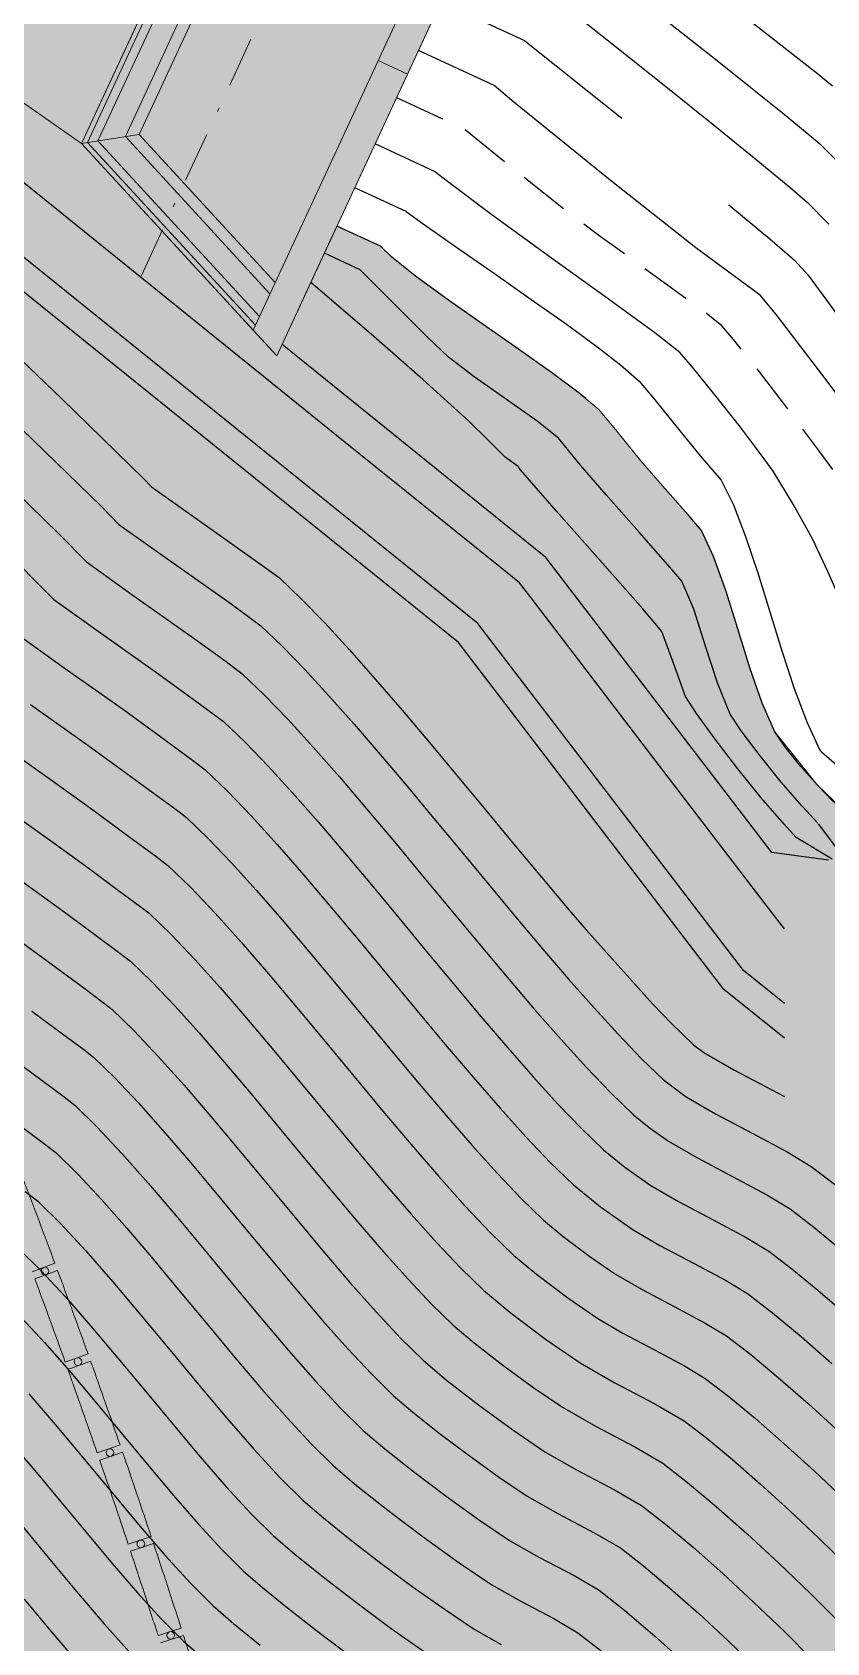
# Model space of a CAD drawing. Header units: millimetres. Extents: x -435 to 63517, y -392 to 109139.
# Drawn here: x 62375.98 to 62395.66, y 108691.19 to 108731.07 of the extents above; entities that cross this region are included whole.
import ezdxf

# ---------------------------------------------------------------- set-up
doc = ezdxf.new("R2010")
doc.units = ezdxf.units.MM
for name, pattern in [('NASCOSTA', [9.525, 6.35, -3.175]), ('TRATTEGGIATA2', [0.375, 0.25, -0.125]), ('TRATTOPUNTO2', [0.5, 0.25, -0.125, 0, -0.125])]:
    doc.linetypes.add(name, pattern=pattern)
for name, color, linetype in [('colore lago', 131, 'Continuous'), ('curve livello 1m', 2, 'Continuous'), ('curve livello 5m', 7, 'Continuous'), ('LIN010CO', 2, 'Continuous'), ('LIN010TR', 2, 'NASCOSTA'), ('LIN018CO', 6, 'Continuous'), ('LIN025CO', 7, 'Continuous'), ('TRATTCOLO-30', 253, 'Continuous'), ('TRATTCOLO-32', 255, 'Continuous')]:
    doc.layers.add(name, color=color, linetype=linetype)
doc.layers.add('Colori bordi', color=5, linetype='Continuous', plot=False)
doc.layers.add('no_plot', color=5, linetype='Continuous', plot=False)

# ---------------------------------------------------------------- blocks, each defined once
blk = doc.blocks.new('CONTORNO')
at = {"layer": 'Colori bordi', "lineweight": 0, "ltscale": 2, "flags": 128}
blk.add_lwpolyline([(-84.427, 113.219), (-89.144, 103.05), (-84.307, 97.793), (-77.785, 111.855)], dxfattribs=at)
blk = doc.blocks.new('barrageflott')
at = {"layer": 'TRATTCOLO-32'}
h = blk.add_hatch(color=256, dxfattribs=at)
h.paths.add_polyline_path([(-4.689, 33.162, 0.002639), (-5.201, 35.3), (-5.784, 35.158, -0.002639), (-5.273, 33.025)])
h.paths.add_polyline_path([(-5.247, 35.485, 0.002639), (-5.784, 37.618), (-6.365, 37.468, -0.002639), (-5.829, 35.342)])
h.paths.add_polyline_path([(-5.831, 37.802, 0.002639), (-6.393, 39.929), (-6.972, 39.773, -0.002639), (-6.412, 37.652)])
h.paths.add_polyline_path([(-6.442, 40.112, 0.002639), (-7.028, 42.232), (-7.606, 42.07, -0.002639), (-7.022, 39.956)])
h.paths.add_polyline_path([(-7.08, 42.415, 0.002639), (-7.69, 44.529), (-8.266, 44.359, -0.002639), (-7.657, 42.252)])
h.paths.add_polyline_path([(-7.744, 44.711, 0.002639), (-8.378, 46.817), (-8.952, 46.641, -0.002639), (-8.319, 44.541)])
h.paths.add_polyline_path([(-8.434, 46.999, 0.002639), (-9.092, 49.097), (-9.664, 48.915, -0.002639), (-9.007, 46.822)])
h.paths.add_polyline_path([(-9.15, 49.279, 0.002639), (-9.833, 51.37), (-10.402, 51.18, -0.002639), (-9.722, 49.095)])
h.paths.add_polyline_path([(-9.893, 51.55, 0.002639), (-10.599, 53.633), (-11.166, 53.437, -0.002639), (-10.462, 51.36)])
h.paths.add_polyline_path([(-10.661, 53.813, 0.002639), (-11.392, 55.887), (-11.956, 55.685, -0.002639), (-11.228, 53.616)])
h.paths.add_polyline_path([(-11.456, 56.066, 0.002639), (-12.21, 58.133), (-12.772, 57.924, -0.002639), (-12.02, 55.864)])
h.paths.add_polyline_path([(-12.276, 58.311, 0.002639), (-13.053, 60.368), (-13.614, 60.153, -0.002639), (-12.838, 58.102)])
h.paths.add_polyline_path([(-13.122, 60.546, 0.002639), (-13.923, 62.594), (-14.481, 62.373, -0.002639), (-13.682, 60.33)])
h.paths.add_polyline_path([(-13.993, 62.771, 0.002639), (-14.818, 64.81), (-15.373, 64.582, -0.002639), (-14.551, 62.549)])
h.paths.add_polyline_path([(-14.89, 64.986, 0.002639), (-15.738, 67.015), (-16.29, 66.781, -0.002639), (-15.445, 64.758)])
at = {"layer": 'LIN010CO', "lineweight": 0}
for p, q in [((-12.838, 58.102), (-12.276, 58.311)), ((-12.772, 57.924), (-12.21, 58.133)), ((-12.02, 55.864), (-11.456, 56.066)), ((-11.956, 55.685), (-11.392, 55.887)), ((-11.228, 53.616), (-10.661, 53.813)), ((-11.166, 53.437), (-10.599, 53.633)), ((-10.462, 51.36), (-9.893, 51.55)), ((-10.402, 51.18), (-9.833, 51.37)), ((-9.722, 49.095), (-9.15, 49.279)), ((-9.664, 48.915), (-9.092, 49.097))]:
    blk.add_line(p, q, dxfattribs=at)
for centre in [(-12.524, 58.117), (-11.706, 55.876), (-10.914, 53.625), (-10.147, 51.365), (-9.407, 49.097)]:
    blk.add_circle(centre, 0.095, dxfattribs=at)
for radius, start, end in [(208.344, 20.40178, 21.00665), (207.744, 19.74461, 20.34948), (208.344, 19.74461, 20.34948), (208.344, 19.08744, 19.69231), (207.744, 19.08744, 19.69231), (208.344, 18.43027, 19.03514), (207.744, 18.43027, 19.03514), (207.744, 17.77309, 18.37796), (208.344, 17.77309, 18.37796), (208.344, 17.11592, 17.72079)]:
    blk.add_arc((-207.55, -14.318), radius, start, end, dxfattribs=at)

msp = doc.modelspace()

# ---------------------------------------------------------------- hatches: boundary and pattern name
at = {"layer": 'colore lago', "linetype": 'Continuous', "lineweight": 0}
msp.add_hatch(color=256, dxfattribs=at).paths.add_polyline_path([(62395.43161, 108712.42583), (62396.02558, 108711.85368), (62396.54452, 108710.80421), (62395.70308, 108710.57085), (62400.10124, 108704.94148), (62413.39464, 108708.62809), (62414.09706, 108707.72905), (62408.57694, 108697.97224), (62412.97512, 108692.34295), (62413.77511, 108693.75687), (62413.77512, 108692.19538), (62414.82033, 108690.22243), (62415.31564, 108689.28747), (62415.72522, 108688.51435), (62415.98845, 108688.01747), (62416.30798, 108687.41433), (62417.09034, 108686.87708), (62417.9853, 108686.30884), (62418.76167, 108685.85738), (62419.27619, 108685.6101), (62419.97962, 108685.52264), (62420.74658, 108685.43641), (62421.26829, 108685.25356), (62422.04135, 108684.93462), (62422.83385, 108684.57524), (62423.30212, 108684.31752), (62424.28074, 108683.30469), (62425.65525, 108681.87453), (62426.44854, 108681.06635), (62427.15616, 108680.35065), (62427.67313, 108679.83313), (62427.8945, 108679.61948), (62428.4316, 108679.38352), (62429.03968, 108678.92), (62429.8684, 108678.21171), (62430.48322, 108677.62938), (62430.84272, 108677.24299), (62431.21737, 108676.36359), (62431.55664, 108675.29597), (62431.91243, 108674.52734), (62432.35505, 108674.24652), (62432.85785, 108673.94166), (62433.45465, 108673.23089), (62434.09663, 108672.32559), (62434.70089, 108671.60124), (62435.19652, 108671.27999), (62435.685, 108671.00993), (62436.14328, 108670.75526), (62436.70687, 108670.38843), (62437.49216, 108669.85506), (62438.35765, 108669.25252), (62439.16184, 108668.67818), (62440.0777, 108667.99591), (62441.12945, 108667.1897), (62442.00155, 108666.5014), (62442.90752, 108665.75838), (62443.78841, 108665.02051), (62444.5614, 108664.35871), (62445.14366, 108663.84387), (62445.45239, 108663.54692), (62446.01376, 108662.66454), (62446.50119, 108661.94074), (62447.15296, 108661.6996), (62448.87588, 108661.0814), (62447.18293, 108652.74948), (62446.94253, 108651.56641), (62441.59474, 108652.49496), (62436.08973, 108653.03995), (62430.52673, 108653.23594), (62424.98374, 108653.06894), (62419.43274, 108652.54693), (62413.95274, 108651.63691), (62408.52874, 108650.3589), (62403.20974, 108648.76391), (62398.02075, 108646.79689), (62392.95476, 108644.48688), (62388.06676, 108641.87287), (62383.34676, 108638.91386), (62379.14277, 108635.91886), (62374.98677, 108632.52785), (62370.91178, 108628.75184), (62367.86379, 108625.54984), (62364.57679, 108621.7198), (62361.9918, 108618.30182), (62358.88381, 108613.69882), (62356.08682, 108608.88282), (62353.61483, 108603.92381), (62351.49083, 108598.78981), (62349.69784, 108593.5198), (62348.25686, 108588.1478), (62347.16187, 108582.69879), (62346.43287, 108577.2058), (62346.07589, 108571.82679), (62346.0669, 108566.26978), (62346.41391, 108560.7078), (62347.15592, 108555.2138), (62348.24092, 108549.7568), (62349.10788, 108546.54271), (62347.86793, 108543.8968), (62343.80444, 108542.33982), (62343.07046, 108542.93092), (62342.21453, 108543.39926), (62341.49344, 108543.60435), (62340.7307, 108543.3969), (62339.78748, 108542.89499), (62338.81347, 108542.36677), (62337.95835, 108542.0804), (62337.46244, 108542.1668), (62336.53797, 108542.37388), (62334.25339, 108542.96881), (62331.3224, 108543.78438), (62328.13916, 108544.68453), (62325.09785, 108545.53323), (62322.59264, 108546.19443), (62321.84831, 108546.36086), (62320.98436, 108546.54484), (62320.47381, 108546.66527), (62319.85914, 108546.96246), (62319.10254, 108547.3349), (62317.96138, 108547.82398), (62316.58086, 108548.38602), (62315.06616, 108548.98836), (62313.52246, 108549.5983), (62312.05495, 108550.18316), (62310.76882, 108550.71026), (62309.76926, 108551.14693), (62309.1124, 108551.47489), (62308.07364, 108552.13047), (62305.13367, 108553.82889), (62301.97422, 108555.84584), (62299.9999, 108557.14435), (62299.99956, 108746.10123), (62331.88111, 108763.67884), (62334.50701, 108761.51201), (62338.39159, 108758.59936), (62343.08352, 108755.72111), (62348.10303, 108752.42731), (62352.95875, 108748.82116), (62356.98207, 108746.67135), (62363.41105, 108741.71192), (62364.52398, 108741.19228), (62365.63691, 108740.67264), (62364.73951, 108740.34392), (62363.35977, 108739.8385), (62368.19689, 108734.58152), (62381.15032, 108739.32646), (62381.92283, 108738.48689), (62377.2062, 108728.31731), (62382.04332, 108723.06033), (62383.53093, 108726.26776), (62384.61002, 108725.77139), (62384.89048, 108725.50001), (62385.51228, 108725.00695), (62386.28998, 108724.43968), (62387.1522, 108723.83356), (62388.02758, 108723.22394), (62388.84476, 108722.64615), (62389.53239, 108722.13555), (62390.01909, 108721.72749), (62390.46033, 108721.18884), (62391.04553, 108720.46716), (62391.59222, 108719.84016), (62392.22799, 108719.12102), (62392.56044, 108718.73125), (62392.86145, 108718.08728), (62393.15952, 108717.24458), (62393.75794, 108715.33519), (62394.06383, 108714.45455), (62394.37788, 108713.74734)])
at = {"layer": 'TRATTCOLO-30', "linetype": 'Continuous', "lineweight": 0}
h = msp.add_hatch(color=256, dxfattribs=at)
h.dxf.hatch_style = 1
h.paths.add_polyline_path([(62420.66681, 108705.938), (62419.97052, 108706.33194), (62420.03663, 108706.44879, -0.14195048), (62423.61919, 108709.94996), (62424.18271, 108710.25191), (62422.71856, 108714.03656), (62420.43202, 108713.40244), (62410.38951, 108695.65229), (62412.44199, 108693.02524), (62412.9751, 108692.3429), (62418.76171, 108702.57074)])
h.paths.add_polyline_path([(62420.43202, 108713.40244), (62414.06824, 108711.6376), (62398.28865, 108707.2615), (62400.10123, 108704.94151), (62413.39463, 108708.62812), (62414.09705, 108707.72908), (62408.57693, 108697.97227), (62410.38951, 108695.65229)])
h.paths.add_polyline_path([(62422.71856, 108714.03656), (62421.60185, 108716.92311), (62413.24514, 108714.60557), (62413.03135, 108715.37648), (62395.70307, 108710.57088), (62398.28865, 108707.2615), (62414.06824, 108711.6376)])
edge = h.paths.add_edge_path()
edge.add_line((62391.98247, 108742.91101), (62388.89578, 108748.3406))
edge.add_line((62388.89578, 108748.3406), (62380.52003, 108745.2725))
edge.add_line((62380.52003, 108745.2725), (62380.24487, 108746.02369))
edge.add_line((62380.24487, 108746.02369), (62363.35976, 108739.83853))
edge.add_line((62363.35976, 108739.83853), (62368.19688, 108734.58155))
edge.add_line((62368.19688, 108734.58155), (62381.1503, 108739.32649))
edge.add_line((62381.1503, 108739.32649), (62381.92282, 108738.48692))
edge.add_line((62381.92282, 108738.48692), (62377.20619, 108728.31734))
edge.add_line((62377.20619, 108728.31734), (62382.04331, 108723.06036))
edge.add_line((62382.04331, 108723.06036), (62388.56543, 108737.12275))
edge.add_line((62388.56543, 108737.12275), (62387.83969, 108737.45935))
edge.add_line((62387.83969, 108737.45935), (62389.16638, 108740.31982))
edge.add_arc((62393.70226, 108738.21608), 5, 110.118195, 155.118195, ccw=False)

# ---------------------------------------------------------------- linework, layer by layer
at = {"layer": 'Colori bordi', "linetype": 'Continuous', "lineweight": 0, "flags": 128}
msp.add_lwpolyline([(62381.92283, 108738.48689), (62377.2062, 108728.31731), (62382.04332, 108723.06033), (62383.53093, 108726.26776), (62384.61002, 108725.77139), (62384.89048, 108725.50001), (62385.51228, 108725.00695), (62386.28998, 108724.43968), (62387.1522, 108723.83356), (62388.02758, 108723.22394), (62388.84476, 108722.64615), (62389.53239, 108722.13555), (62390.01909, 108721.72749), (62390.01909, 108721.72749), (62390.46033, 108721.18884), (62391.04553, 108720.46716), (62391.59222, 108719.84016), (62392.22799, 108719.12102), (62392.56044, 108718.73125), (62392.86145, 108718.08728), (62393.15952, 108717.24458), (62393.75794, 108715.33519), (62394.06383, 108714.45455), (62394.37788, 108713.74734), (62395.43161, 108712.42583), (62396.02558, 108711.85368)], dxfattribs=at)
at = {"layer": 'curve livello 1m', "color": 152, "linetype": 'TRATTEGGIATA2', "ltscale": 5, "flags": 128}
msp.add_lwpolyline([(62385.00919, 108729.45504), (62386.68426, 108728.67815), (62387.94408, 108727.6566), (62389.3448, 108726.55041), (62390.04923, 108726.02483), (62390.95467, 108725.36802), (62391.87567, 108724.70347), (62392.62678, 108724.15466), (62393.02256, 108723.84511), (62393.38728, 108723.41494), (62393.98489, 108722.66349), (62394.71714, 108721.70717), (62395.46014, 108720.71464), (62396.09571, 108719.84548), (62396.5057, 108719.25926), (62396.94946, 108718.54206), (62397.59765, 108717.4436), (62398.13036, 108716.51759), (62399.7396, 108713.55311), (62400.21931, 108711.82333)], dxfattribs=at)
at = {"layer": 'curve livello 5m', "color": 2}
for p, q in [((62388.18325, 108730.85587), (62386.10578, 108731.8194)), ((62384.61003, 108725.77139), (62383.53094, 108726.26777))]:
    msp.add_line(p, q, dxfattribs=at)
at = {"layer": 'curve livello 5m', "color": 2, "flags": 128}
for points in [[(62394.61272, 108706.159), (62393.11594, 108707.36818), (62386.54044, 108715.95891), (62364.80359, 108733.48365)], [(62388.18325, 108730.85587), (62389.73461, 108729.62244), (62390.58387, 108728.94032)], [(62393.23357, 108726.79519), (62394.24938, 108725.95722), (62394.86797, 108725.42428), (62394.86797, 108725.42428), (62395.2046, 108725.05335), (62399.03914, 108719.82058), (62400.84689, 108717.37929), (62400.97865, 108717.15296), (62401.03004, 108717.0547), (62401.20841, 108717.01976), (62401.4525, 108716.85537), (62401.94888, 108716.48129), (62402.65064, 108715.93471), (62403.51086, 108715.25283), (62403.67908, 108715.1178)], [(62389.70531, 108721.99058), (62389.53239, 108722.13556), (62388.84477, 108722.64616), (62388.02759, 108723.22394), (62387.15221, 108723.83356), (62386.28999, 108724.43968), (62385.51229, 108725.00695), (62384.89048, 108725.50002), (62384.61003, 108725.77139)], [(62396.02557, 108711.85369), (62395.81347, 108712.0335), (62395.43161, 108712.42583), (62395.01781, 108712.89236), (62394.62837, 108713.38683), (62394.37788, 108713.74734), (62394.06383, 108714.45455), (62393.75794, 108715.33519), (62393.45743, 108716.29621), (62393.15953, 108717.24459), (62392.86146, 108718.08728), (62392.56044, 108718.73126), (62392.228, 108719.12103), (62391.9483, 108719.43741)], [(62375.71366, 108716.08802), (62376.77779, 108715.33115), (62378.24011, 108714.29666), (62378.24011, 108714.29666), (62379.17057, 108713.62212), (62379.91943, 108713.07307), (62380.26202, 108712.81423), (62380.26202, 108712.81423), (62380.81658, 108712.28066), (62381.4141, 108711.65688), (62382.04759, 108710.95773), (62382.71004, 108710.198), (62383.39445, 108709.39252), (62384.09382, 108708.55608), (62384.80115, 108707.70352), (62385.50943, 108706.84964), (62386.21166, 108706.00924), (62386.90084, 108705.19716), (62387.56997, 108704.42819), (62388.21205, 108703.71715), (62388.82007, 108703.07885), (62389.38702, 108702.52811), (62389.38702, 108702.52811), (62390.05769, 108701.98776), (62390.86454, 108701.4159), (62390.86454, 108701.4159), (62391.52994, 108701.03058), (62392.36364, 108700.58954), (62393.15755, 108700.16715), (62393.70359, 108699.83778), (62393.70359, 108699.83778), (62394.32295, 108699.36048), (62395.02754, 108698.77619), (62395.79094, 108698.10982)], [(62375.73909, 108708.52221), (62376.57485, 108707.91139), (62377.26124, 108707.4062), (62377.74118, 108707.04847), (62377.9576, 108706.88007), (62377.9576, 108706.88007), (62378.5081, 108706.3462), (62379.10668, 108705.71141), (62379.74396, 108704.99558), (62380.41052, 108704.21859), (62381.09698, 108703.40033), (62381.79393, 108702.56066), (62382.49197, 108701.71948), (62383.18172, 108700.89665), (62383.85377, 108700.11207), (62384.49873, 108699.38561), (62385.10719, 108698.73715), (62385.66976, 108698.18658), (62385.66976, 108698.18658), (62386.24704, 108697.69784), (62387.03455, 108697.08697), (62387.89135, 108696.46007), (62388.67649, 108695.92324), (62388.67649, 108695.92324), (62389.46657, 108695.47548), (62390.40531, 108694.98125), (62391.07584, 108694.58953), (62391.07584, 108694.58953), (62391.67022, 108694.12894), (62392.35224, 108693.55724), (62393.0901, 108692.90442), (62393.85197, 108692.20044), (62394.60607, 108691.47531), (62395.32059, 108690.75898)], [(62375.65318, 108700.94591), (62376.19772, 108700.41222), (62376.7966, 108699.7645), (62377.43657, 108699.03082), (62378.10436, 108698.23923), (62378.7867, 108697.4178), (62379.47034, 108696.59459), (62380.142, 108695.79764), (62380.78842, 108695.05503), (62381.39634, 108694.39481), (62381.95249, 108693.84504), (62381.95249, 108693.84504), (62382.48735, 108693.38187), (62383.19465, 108692.81311), (62384.01141, 108692.18618), (62384.87463, 108691.5485), (62385.7213, 108690.94749)], [(62375.77948, 108692.27494), (62376.44131, 108691.47905), (62377.08461, 108690.7235)]]:
    msp.add_lwpolyline(points, dxfattribs=at)
at = {"layer": 'LIN010CO', "linetype": 'Continuous', "lineweight": 0}
for p, q in [((62377.35539, 108728.34059), (62382.01485, 108738.3869)), ((62377.60957, 108728.38025), (62382.17162, 108738.21652)), ((62378.29037, 108728.48648), (62382.59151, 108737.76019)), ((62377.2062, 108728.31732), (62378.63218, 108728.53981)), ((62381.51419, 108723.82081), (62377.35539, 108728.34059)), ((62381.6116, 108724.03085), (62377.60957, 108728.38025)), ((62381.87252, 108724.59341), (62378.29037, 108728.48648))]:
    msp.add_line(p, q, dxfattribs=at)
at = {"layer": 'LIN010TR', "linetype": 'TRATTOPUNTO2', "lineweight": 0, "ltscale": 5}
msp.add_line((62378.68769, 108725.04688), (62387.78046, 108744.65188), dxfattribs=at)
at = {"layer": 'LIN018CO', "color": 2, "flags": 128}
for points in [[(62394.61271, 108707.02032), (62393.59929, 108707.83902), (62387.02358, 108716.43002), (62364.80359, 108734.34428)], [(62376.06865, 108727.099), (62372.23394, 108730.19062)], [(62379.90335, 108724.00737), (62376.06865, 108727.099)], [(62383.73805, 108720.91575), (62379.90335, 108724.00737)], [(62387.57276, 108717.82413), (62383.73805, 108720.91575)], [(62388.33788, 108717.06564), (62388.05477, 108717.43551), (62387.57276, 108717.82413)], [(62391.33254, 108713.15319), (62388.33788, 108717.06564)], [(62394.3272, 108709.24074), (62391.33254, 108713.15319)], [(62394.61271, 108708.86774), (62394.3272, 108709.24074)]]:
    msp.add_lwpolyline(points, dxfattribs=at)
at = {"layer": 'LIN025CO', "linetype": 'Continuous', "lineweight": 0}
for p, q in [((62377.2062, 108728.31732), (62381.92284, 108738.48689)), ((62378.63218, 108728.53981), (62382.80232, 108737.53108)), ((62377.2062, 108728.31732), (62368.1969, 108734.58152)), ((62381.45701, 108723.69754), (62386.17365, 108733.86712)), ((62382.04333, 108723.06033), (62386.98768, 108733.72087)), ((62385.27889, 108730.03654), (62384.55314, 108730.37313)), ((62382.00351, 108724.87585), (62378.63218, 108728.53981)), ((62381.45701, 108723.69754), (62377.2062, 108728.31732)), ((62382.04333, 108723.06033), (62381.45701, 108723.69754))]:
    msp.add_line(p, q, dxfattribs=at)
at = {"layer": 'no_plot'}
for p, q in [((62387.42453, 108729.74796), (62385.54858, 108730.61803)), ((62385.95062, 108727.62201), (62384.47619, 108728.30584)), ((62385.24819, 108726.63034), (62383.97333, 108727.22162)), ((62384.1051, 108725.18757), (62383.22028, 108725.59795)), ((62394.2986, 108710.75885), (62388.70377, 108718.06834)), ((62395.45299, 108711.47268), (62396.04983, 108710.66702)), ((62395.79874, 108710.59739), (62394.90897, 108711.12894)), ((62395.70309, 108710.57086), (62394.2986, 108710.75885)), ((62391.35636, 108707.00346), (62389.70539, 108708.84175))]:
    msp.add_line(p, q, dxfattribs=at)
at = {"layer": 'no_plot', "flags": 128}
for points in [[(62391.4095, 108731.57932), (62392.9476, 108730.372), (62392.9476, 108730.372), (62393.78477, 108729.70552), (62394.5678, 108729.07422), (62395.17734, 108728.575), (62395.49401, 108728.30475), (62395.49401, 108728.30475), (62396.02684, 108727.77182)], [(62393.34698, 108731.68501), (62395.47103, 108730.01775), (62395.47103, 108730.01775), (62395.80702, 108729.74498)], [(62389.47201, 108731.47363), (62390.42417, 108730.72624), (62390.42417, 108730.72624), (62391.67623, 108729.73077), (62392.89211, 108728.75418), (62393.95763, 108727.88916), (62394.75865, 108727.22837), (62395.18099, 108726.86451), (62395.18099, 108726.86451), (62395.71647, 108726.31597)], [(62399.51725, 108716.90221), (62399.50702, 108716.92034), (62399.01453, 108717.76636), (62398.6763, 108718.31928), (62397.98778, 108719.30374), (62396.92042, 108720.76337), (62395.67267, 108722.43018), (62394.44297, 108724.03619), (62394.02371, 108724.55097), (62393.32763, 108725.06675), (62392.42144, 108725.72958), (62390.29645, 108727.40774), (62387.91505, 108729.33876), (62387.42453, 108729.74796)], [(62396.41563, 108716.04204), (62396.13423, 108716.69953), (62395.69003, 108717.71837), (62395.30637, 108718.53076), (62394.83249, 108719.38342), (62394.33511, 108720.19924), (62393.99985, 108720.6659), (62393.52682, 108721.2908), (62392.89097, 108722.09609), (62392.3334, 108722.7807), (62392.0214, 108723.13924), (62391.40228, 108723.62349), (62390.22728, 108724.482), (62388.78653, 108725.52158), (62387.37012, 108726.54906), (62386.26816, 108727.37124), (62385.95062, 108727.62201)], [(62385.24818, 108726.63033), (62385.66564, 108726.32977), (62386.55111, 108725.70694), (62387.45633, 108725.07649), (62388.34534, 108724.45624), (62389.18218, 108723.864), (62389.93092, 108723.31756), (62390.55559, 108722.83475), (62391.02025, 108722.43336), (62391.02025, 108722.43336), (62391.37133, 108722.01132), (62391.98887, 108721.24318), (62392.52791, 108720.58216), (62392.52791, 108720.58216), (62393.05139, 108719.98231), (62393.35423, 108719.36537), (62393.65432, 108718.58122), (62393.95324, 108717.68243), (62394.25255, 108716.72155), (62394.55382, 108715.75115), (62394.85863, 108714.82378), (62395.16854, 108713.992), (62395.48512, 108713.30837), (62395.48512, 108713.30837), (62395.50555, 108713.28107), (62395.53096, 108713.25364), (62395.90955, 108712.92496)], [(62395.44217, 108711.48435), (62395.05097, 108711.90662), (62394.53006, 108712.50365), (62394.01205, 108713.15055), (62393.5456, 108713.77376), (62393.27064, 108714.18632), (62392.96145, 108714.93424), (62392.66232, 108715.87087), (62392.36707, 108716.7887), (62392.0695, 108717.4802), (62391.7294, 108717.88552), (62391.01571, 108718.69542), (62390.20233, 108719.6157), (62389.56316, 108720.35217), (62389.01794, 108721.02162), (62388.49341, 108721.43771), (62387.7291, 108721.97747), (62386.92816, 108722.54027), (62386.29374, 108723.0255), (62385.77793, 108723.51224), (62384.97714, 108724.3095), (62384.1051, 108725.18757)], [(62373.5514, 108725.01532), (62374.67169, 108723.95318), (62376.715, 108721.98945), (62378.73794, 108720.01857), (62378.73794, 108720.01857), (62378.93497, 108719.81814), (62380.12231, 108718.97362), (62381.75395, 108717.81935), (62381.75395, 108717.81935), (62382.10555, 108717.56156), (62382.64809, 108717.04274), (62383.22836, 108716.44471), (62383.84107, 108715.77863), (62384.48097, 108715.05565), (62385.14278, 108714.28693), (62385.82122, 108713.48361), (62386.51103, 108712.65685), (62387.20693, 108711.81781), (62387.90365, 108710.97762), (62388.59592, 108710.14746), (62389.27847, 108709.33846), (62389.70539, 108708.84175)], [(62394.90897, 108711.12894), (62394.60677, 108711.46191), (62394.04232, 108712.11493), (62393.46365, 108712.83118), (62392.89889, 108713.56677), (62392.43612, 108714.20403), (62392.16341, 108714.62529), (62391.8672, 108715.44553), (62391.57855, 108716.22914), (62391.10392, 108716.79479), (62390.10792, 108717.92506), (62388.97279, 108719.20938), (62388.08078, 108720.23717), (62388.01678, 108720.31576), (62387.69699, 108720.55099), (62387.27434, 108720.9666), (62386.78948, 108721.44786), (62385.65804, 108722.47166), (62384.37838, 108723.59463), (62382.88338, 108724.87156)], [(62388.70377, 108718.06834), (62382.17087, 108723.33532)], [(62375.72918, 108721.24293), (62377.69638, 108719.32636), (62377.69638, 108719.32636), (62378.12964, 108718.88561), (62379.28618, 108718.06301), (62380.87549, 108716.93868), (62380.87549, 108716.93868), (62381.64467, 108716.37473), (62382.17226, 108715.8702), (62382.73654, 108715.28865), (62383.33237, 108714.64092), (62383.95464, 108713.93787), (62384.59821, 108713.19032), (62385.25796, 108712.40914), (62385.92876, 108711.60516), (62386.60548, 108710.78924), (62387.28301, 108709.9722), (62387.9562, 108709.16491), (62388.61994, 108708.3782), (62389.2691, 108707.62293), (62389.89855, 108706.90993), (62390.50317, 108706.25005), (62391.07782, 108705.65414), (62391.61738, 108705.13304), (62391.61738, 108705.13304), (62392.17738, 108704.7115), (62392.9046, 108704.29037), (62393.81578, 108703.80835), (62394.68346, 108703.34671), (62395.28024, 108702.98674), (62395.28024, 108702.98674), (62395.88479, 108702.52296)], [(62374.74336, 108720.49641), (62376.65481, 108718.63416), (62376.65481, 108718.63416), (62377.32432, 108717.95308), (62378.45005, 108717.15239), (62379.99703, 108716.05801), (62379.99703, 108716.05801), (62380.7845, 108715.4857), (62381.18379, 108715.1879), (62381.18379, 108715.1879), (62381.73193, 108714.6622), (62382.32025, 108714.05216), (62382.9427, 108713.37055), (62383.59324, 108712.63018), (62384.26582, 108711.84381), (62384.9544, 108711.02426), (62385.65293, 108710.1843), (62386.35537, 108709.33672), (62387.05566, 108708.49432), (62387.74777, 108707.66988), (62388.42565, 108706.87619), (62389.08325, 108706.12604), (62389.71453, 108705.43222), (62390.31343, 108704.80752), (62390.87393, 108704.26473), (62390.87393, 108704.26473), (62391.26694, 108703.94808), (62391.73976, 108703.61297), (62391.73976, 108703.61297), (62392.44638, 108703.20378), (62393.33173, 108702.73541), (62394.17483, 108702.28685), (62394.75469, 108701.93708), (62394.75469, 108701.93708), (62395.34211, 108701.48645), (62396.00512, 108700.94164)], [(62375.61325, 108717.94195), (62376.12193, 108717.42244), (62376.51899, 108717.02055), (62376.51899, 108717.02055), (62377.61392, 108716.24177), (62379.11857, 108715.17733), (62379.11857, 108715.17733), (62380.18312, 108714.40366), (62380.7229, 108714.00106), (62380.7229, 108714.00106), (62381.25506, 108713.4907), (62381.82622, 108712.89845), (62382.43052, 108712.23672), (62383.06209, 108711.51793), (62383.71506, 108710.7545), (62384.38356, 108709.95884), (62385.06172, 108709.14337), (62385.74368, 108708.32051), (62386.42355, 108707.50267), (62387.09548, 108706.70228), (62387.75359, 108705.93173), (62388.39201, 108705.20346), (62389.00488, 108704.52987), (62389.58633, 108703.92339), (62390.13048, 108703.39642), (62390.13048, 108703.39642), (62390.66231, 108702.96792), (62391.30215, 108702.51443), (62391.30215, 108702.51443), (62391.98816, 108702.11718), (62392.84769, 108701.66247), (62393.66619, 108701.227), (62394.22914, 108700.88743), (62394.22914, 108700.88743), (62394.79942, 108700.44995), (62395.44309, 108699.92103), (62396.14029, 108699.31941)], [(62375.94166, 108714.42053), (62377.36165, 108713.41599), (62377.36165, 108713.41599), (62378.21357, 108712.79917), (62378.98036, 108712.23957), (62379.54767, 108711.82103), (62379.80114, 108711.6274), (62379.80114, 108711.6274), (62380.33852, 108711.11035), (62380.91754, 108710.50589), (62381.53141, 108709.82838), (62382.17335, 108709.09218), (62382.83657, 108708.31164), (62383.51428, 108707.50111), (62384.1997, 108706.67495), (62384.88605, 108705.84751), (62385.56654, 108705.03314), (62386.23438, 108704.2462), (62386.88279, 108703.50104), (62387.50498, 108702.81202), (62388.09417, 108702.19349), (62388.64357, 108701.65981), (62388.64357, 108701.65981), (62389.13194, 108701.25409), (62389.79244, 108700.75689), (62390.42693, 108700.31737), (62390.42693, 108700.31737), (62391.07172, 108699.94398), (62391.87959, 108699.5166), (62392.64892, 108699.1073), (62393.17804, 108698.78813), (62393.17804, 108698.78813), (62393.77821, 108698.32562), (62394.46098, 108697.75942), (62395.20073, 108697.1137), (62395.97185, 108696.41258)], [(62375.10553, 108713.50991), (62376.48319, 108712.53532), (62376.48319, 108712.53532), (62377.48094, 108711.81291), (62378.37898, 108711.15753), (62379.0434, 108710.66735), (62379.34025, 108710.44057), (62379.34025, 108710.44057), (62379.90223, 108709.89785), (62380.51037, 108709.25825), (62381.15647, 108708.53912), (62381.83232, 108707.7578), (62382.52971, 108706.93166), (62383.24045, 108706.07806), (62383.95633, 108705.21434), (62384.66914, 108704.35786), (62385.37069, 108703.52597), (62386.05276, 108702.73604), (62386.70716, 108702.00542), (62387.32568, 108701.35145), (62387.90012, 108700.7915), (62387.90012, 108700.7915), (62388.47224, 108700.31621), (62389.24602, 108699.73374), (62389.98932, 108699.21883), (62389.98932, 108699.21883), (62390.6135, 108698.85739), (62391.39555, 108698.44367), (62392.14028, 108698.04744), (62392.65249, 108697.73848), (62392.65249, 108697.73848), (62393.23348, 108697.29075), (62393.89442, 108696.74266), (62394.61052, 108696.11757), (62395.357, 108695.43886), (62396.10905, 108694.72991)], [(62375.60473, 108711.65464), (62376.52382, 108710.98971), (62377.38942, 108710.35953), (62378.12294, 108709.82173), (62378.64579, 108709.43392), (62378.87937, 108709.25373), (62378.87937, 108709.25373), (62379.4228, 108708.72894), (62380.01086, 108708.11045), (62380.63563, 108707.41505), (62381.28917, 108706.65953), (62381.96354, 108705.86066), (62382.65082, 108705.03524), (62383.34306, 108704.20003), (62384.03235, 108703.37182), (62384.71074, 108702.5674), (62385.37029, 108701.80354), (62386.00309, 108701.09704), (62386.60119, 108700.46466), (62387.15666, 108699.92319), (62387.15666, 108699.92319), (62387.81254, 108699.37832), (62388.6996, 108698.71058), (62389.55171, 108698.1203), (62389.55171, 108698.1203), (62390.39971, 108697.63972), (62391.40726, 108697.10926), (62392.12694, 108696.68883), (62392.12694, 108696.68883), (62392.68874, 108696.25589), (62393.32786, 108695.72589), (62394.02032, 108695.12144), (62394.74214, 108694.46515), (62395.46936, 108693.7796), (62396.17799, 108693.08741)], [(62375.76256, 108710.02425), (62376.73854, 108709.31371), (62377.5656, 108708.70733), (62378.15512, 108708.27007), (62378.41848, 108708.0669), (62378.41848, 108708.0669), (62378.94336, 108707.56002), (62379.51135, 108706.96264), (62380.11479, 108706.29099), (62380.74602, 108705.56126), (62381.39737, 108704.78966), (62382.06118, 108703.99241), (62382.7298, 108703.18572), (62383.39555, 108702.38578), (62384.05078, 108701.60882), (62384.68782, 108700.87104), (62385.29902, 108700.18866), (62385.8767, 108699.57787), (62386.41321, 108699.05488), (62386.41321, 108699.05488), (62386.93177, 108698.61586), (62387.63918, 108698.06713), (62388.40882, 108697.504), (62389.1141, 108697.02177), (62389.1141, 108697.02177), (62389.93314, 108696.5576), (62390.90628, 108696.04525), (62391.60139, 108695.63918), (62392.21756, 108695.16171), (62392.92458, 108694.56906), (62393.68947, 108693.8923), (62394.47927, 108693.16253), (62395.26101, 108692.41082), (62396.00172, 108691.66824)], [(62375.97347, 108706.82935), (62376.7296, 108706.27282), (62377.25831, 108705.87875), (62377.49672, 108705.69324), (62377.49672, 108705.69324), (62378.02705, 108705.17893), (62378.6037, 108704.5674), (62379.21762, 108703.8778), (62379.85976, 108703.12928), (62380.52107, 108702.34099), (62381.19248, 108701.53209), (62381.86495, 108700.72173), (62382.52943, 108699.92905), (62383.17686, 108699.17322), (62383.79818, 108698.47337), (62384.38435, 108697.84867), (62384.92631, 108697.31827), (62384.92631, 108697.31827), (62385.41161, 108696.90201), (62386.06502, 108696.38468), (62386.80704, 108695.82612), (62387.55816, 108695.28618), (62388.23888, 108694.8247), (62388.23888, 108694.8247), (62389, 108694.39336), (62389.90433, 108693.91724), (62390.55029, 108693.53988), (62391.12289, 108693.09617), (62391.77991, 108692.54543), (62392.49072, 108691.91653), (62393.22467, 108691.23836), (62393.95113, 108690.5398)], [(62391.35636, 108707.00346), (62391.80598, 108706.53721), (62392.36083, 108706.00135), (62392.36083, 108706.00135), (62392.61499, 108705.81003), (62393.36283, 108705.37697), (62394.29982, 108704.88128), (62394.61272, 108704.71481)], [(62375.37209, 108705.7473), (62376.19796, 108705.13945), (62376.77544, 108704.70903), (62377.03583, 108704.50641), (62377.03583, 108704.50641), (62377.59471, 108703.96176), (62378.20568, 108703.30782), (62378.85743, 108702.56848), (62379.53866, 108701.76767), (62380.23806, 108700.92931), (62380.94432, 108700.07731), (62381.64614, 108699.2356), (62382.33221, 108698.42809), (62382.99122, 108697.6787), (62383.61187, 108697.01135), (62384.18285, 108696.44996), (62384.18285, 108696.44996), (62384.71296, 108695.99527), (62385.4267, 108695.43018), (62386.23723, 108694.82005), (62387.0577, 108694.23025), (62387.80127, 108693.72617), (62387.80127, 108693.72617), (62388.53344, 108693.31123), (62389.40336, 108692.85323), (62390.02474, 108692.49023), (62390.66156, 108691.99338), (62391.39895, 108691.36722), (62392.19292, 108690.65324)], [(62375.66632, 108704.00607), (62376.29256, 108703.53931), (62376.57495, 108703.31957), (62376.57495, 108703.31957), (62377.11173, 108702.79647), (62377.69854, 108702.16837), (62378.32453, 108701.45826), (62378.97882, 108700.68912), (62379.65057, 108699.8839), (62380.32891, 108699.06559), (62381.00298, 108698.25716), (62381.66192, 108697.48157), (62382.29488, 108696.76181), (62382.89099, 108696.12085), (62383.4394, 108695.58165), (62383.4394, 108695.58165), (62384.01432, 108695.08853), (62384.78838, 108694.47567), (62385.66742, 108693.81397), (62386.55724, 108693.17433), (62387.36366, 108692.62764), (62387.36366, 108692.62764), (62388.06687, 108692.22911), (62388.90238, 108691.78922), (62389.49918, 108691.44058), (62390.11082, 108690.96338)], [(62375.80969, 108702.36959), (62376.11407, 108702.13274), (62376.11407, 108702.13274), (62376.68303, 108701.57511), (62377.30878, 108700.89834), (62377.97745, 108700.13175), (62378.6752, 108699.30465), (62379.38815, 108698.44637), (62380.10245, 108697.58623), (62380.80424, 108696.75354), (62381.47965, 108695.97761), (62382.11484, 108695.28778), (62382.69595, 108694.71335), (62382.69595, 108694.71335), (62383.19474, 108694.28141), (62383.85435, 108693.751), (62384.61604, 108693.16634), (62385.42105, 108692.57165), (62386.21064, 108692.01117), (62386.92605, 108691.52911), (62386.92605, 108691.52911), (62387.6003, 108691.14699)], [(62375.71241, 108699.24932), (62376.28443, 108698.63066), (62376.89569, 108697.92989), (62377.53352, 108697.17382), (62378.18526, 108696.38923), (62378.83823, 108695.60294), (62379.47976, 108694.84174), (62380.09718, 108694.13244), (62380.67783, 108693.50184), (62381.20904, 108692.97673), (62381.20904, 108692.97673), (62381.68556, 108692.56104), (62382.30438, 108692.05724), (62383.02315, 108691.49718), (62383.79953, 108690.91275)], [(62375.89891, 108697.35428), (62376.55522, 108696.59337), (62377.23783, 108695.7779), (62377.93016, 108694.94291), (62378.61567, 108694.12343), (62379.27779, 108693.3545), (62379.89995, 108692.67115), (62380.46559, 108692.10842), (62380.46559, 108692.10842), (62380.9722, 108691.66648), (62381.63011, 108691.13085)], [(62375.38049, 108696.22746), (62376.00446, 108695.50405), (62376.65343, 108694.72877), (62377.31165, 108693.93493), (62377.96338, 108693.15583), (62378.59287, 108692.42478), (62379.18437, 108691.77511), (62379.72214, 108691.24011), (62379.72214, 108691.24011), (62380.25885, 108690.77191)], [(62375.68248, 108694.14314), (62376.38092, 108693.30352), (62377.08103, 108692.4616), (62377.76153, 108691.66236), (62378.40116, 108690.95077)]]:
    msp.add_lwpolyline(points, dxfattribs=at)

# ---------------------------------------------------------------- block references
at = {"layer": 'curve livello 1m', "linetype": 'Continuous', "lineweight": 0, "rotation": 8.37733483682811e-05}
msp.add_blockref('barrageflott', (62388.82089, 108642.27613), dxfattribs=at)
at = {"layer": 'TRATTCOLO-32', "linetype": 'Continuous', "lineweight": 0, "rotation": 0.0001041253965643878}
msp.add_blockref('CONTORNO', (62466.35033, 108625.26799), dxfattribs=at)

doc.saveas('drawing.dxf')
